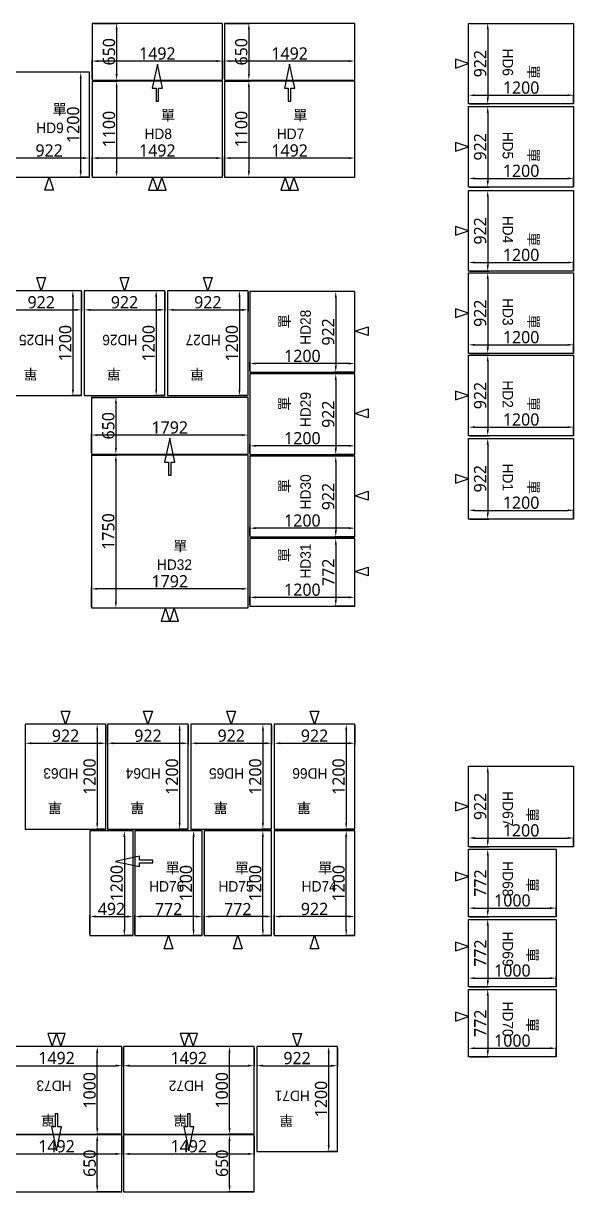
# Model space of a CAD drawing. Header units: millimetres. Extents: x 198 to 48339, y 383 to 29313.
# Drawn here: x 42050 to 48339, y 15943 to 29313 of the extents above; entities that cross this region are included whole.
import ezdxf

# ---------------------------------------------------------------- set-up
doc = ezdxf.new("R2010")
doc.units = ezdxf.units.MM
for name, color, linetype in [('動線', 6, 'Continuous'), ('單層倉', 5, 'Continuous'), ('文字', 7, 'Continuous'), ('標註', 252, 'Continuous'), ('編號', 7, 'Continuous')]:
    doc.layers.add(name, color=color, linetype=linetype)
doc.styles.add('新細明體', font='PMingLiU.ttf')
doc.styles.add('黑體', font='Microsoft JhengHei.ttf')

msp = doc.modelspace()

# ---------------------------------------------------------------- linework, layer by layer
at = {"layer": '動線', "lineweight": -3}
for p, q in [((47139, 28852), (46989, 28902)), ((46989, 28902), (46989, 28802)), ((43581, 28847), (43522, 28572)), ((43639, 28572), (43581, 28847)), ((45093, 28847), (45034, 28572)), ((45151, 28572), (45093, 28847)), ((46989, 28802), (47139, 28852)), ((43522, 28572), (43566, 28572)), ((43566, 28572), (43566, 28422)), ((43596, 28422), (43596, 28572)), ((43596, 28572), (43639, 28572)), ((45034, 28572), (45078, 28572)), ((45078, 28572), (45078, 28422)), ((45108, 28422), (45108, 28572)), ((45108, 28572), (45151, 28572)), ((43566, 28422), (43596, 28422)), ((45078, 28422), (45108, 28422)), ((47139, 27900), (46989, 27950)), ((46989, 27950), (46989, 27850)), ((46989, 27850), (47139, 27900)), ((42294, 27403), (42344, 27553)), ((42294, 27403), (42344, 27553)), ((42344, 27553), (42394, 27403)), ((42344, 27553), (42394, 27403)), ((43531, 27553), (43481, 27403)), ((43581, 27403), (43531, 27553)), ((43631, 27553), (43581, 27403)), ((43681, 27403), (43631, 27553)), ((45043, 27553), (44993, 27403)), ((45093, 27403), (45043, 27553)), ((45143, 27553), (45093, 27403)), ((45193, 27403), (45143, 27553)), ((42394, 27403), (42294, 27403)), ((42394, 27403), (42294, 27403)), ((43481, 27403), (43581, 27403)), ((43581, 27403), (43681, 27403)), ((44993, 27403), (45093, 27403)), ((45093, 27403), (45193, 27403)), ((47139, 26938), (46989, 26988)), ((46989, 26988), (46989, 26888)), ((46989, 26888), (47139, 26938)), ((42254, 26253), (42204, 26403)), ((42204, 26403), (42304, 26403)), ((42254, 26253), (42204, 26403)), ((42204, 26403), (42304, 26403)), ((42304, 26403), (42254, 26253)), ((42304, 26403), (42254, 26253)), ((43206, 26253), (43156, 26403)), ((43156, 26403), (43256, 26403)), ((43206, 26253), (43156, 26403)), ((43156, 26403), (43256, 26403)), ((43256, 26403), (43206, 26253)), ((43256, 26403), (43206, 26253)), ((44158, 26253), (44108, 26403)), ((44108, 26403), (44208, 26403)), ((44158, 26253), (44108, 26403)), ((44108, 26403), (44208, 26403)), ((44208, 26403), (44158, 26253)), ((44208, 26403), (44158, 26253)), ((47139, 25996), (46989, 26046)), ((46989, 26046), (46989, 25946)), ((46989, 25946), (47139, 25996)), ((45839, 25792), (45989, 25842)), ((45839, 25792), (45989, 25842)), ((45989, 25842), (45989, 25742)), ((45989, 25842), (45989, 25742)), ((45989, 25742), (45839, 25792)), ((45989, 25742), (45839, 25792)), ((47139, 25054), (46989, 25104)), ((46989, 25104), (46989, 25004)), ((46989, 25004), (47139, 25054)), ((45839, 24850), (45989, 24900)), ((45839, 24850), (45989, 24900)), ((45989, 24900), (45989, 24800)), ((45989, 24900), (45989, 24800)), ((45989, 24800), (45839, 24850)), ((45989, 24800), (45839, 24850)), ((43723, 24567), (43664, 24292)), ((43781, 24292), (43723, 24567)), ((43664, 24292), (43708, 24292)), ((43708, 24292), (43708, 24142)), ((43738, 24142), (43738, 24292)), ((43738, 24292), (43781, 24292)), ((43708, 24142), (43738, 24142)), ((47139, 24102), (46989, 24152)), ((46989, 24152), (46989, 24052)), ((46989, 24052), (47139, 24102)), ((45839, 23908), (45989, 23958)), ((45839, 23908), (45989, 23958)), ((45989, 23958), (45989, 23858)), ((45989, 23958), (45989, 23858)), ((45989, 23858), (45839, 23908)), ((45989, 23858), (45839, 23908)), ((45839, 23041), (45989, 23091)), ((45839, 23041), (45989, 23091)), ((45989, 22991), (45839, 23041)), ((45989, 22991), (45839, 23041)), ((45989, 23091), (45989, 22991)), ((45989, 23091), (45989, 22991)), ((43673, 22623), (43623, 22473)), ((43723, 22473), (43673, 22623)), ((43773, 22623), (43723, 22473)), ((43823, 22473), (43773, 22623)), ((43623, 22473), (43723, 22473)), ((43723, 22473), (43823, 22473)), ((42532, 21293), (42482, 21443)), ((42482, 21443), (42582, 21443)), ((42532, 21293), (42482, 21443)), ((42482, 21443), (42582, 21443)), ((42582, 21443), (42532, 21293)), ((42582, 21443), (42532, 21293)), ((43474, 21293), (43424, 21443)), ((43424, 21443), (43524, 21443)), ((43474, 21293), (43424, 21443)), ((43424, 21443), (43524, 21443)), ((43524, 21443), (43474, 21293)), ((43524, 21443), (43474, 21293)), ((44426, 21293), (44376, 21443)), ((44376, 21443), (44476, 21443)), ((44426, 21293), (44376, 21443)), ((44376, 21443), (44476, 21443)), ((44476, 21443), (44426, 21293)), ((44476, 21443), (44426, 21293)), ((45378, 21293), (45328, 21443)), ((45328, 21443), (45428, 21443)), ((45378, 21293), (45328, 21443)), ((45328, 21443), (45428, 21443)), ((45428, 21443), (45378, 21293)), ((45428, 21443), (45378, 21293)), ((47139, 20352), (46989, 20402)), ((46989, 20402), (46989, 20302)), ((46989, 20302), (47139, 20352)), ((43378, 19782), (43103, 19723)), ((43103, 19723), (43378, 19665)), ((43378, 19738), (43378, 19782)), ((43528, 19738), (43378, 19738)), ((43378, 19708), (43528, 19708)), ((43378, 19665), (43378, 19708)), ((43528, 19708), (43528, 19738)), ((47139, 19550), (46989, 19600)), ((46989, 19600), (46989, 19500)), ((46989, 19500), (47139, 19550)), ((43659, 18723), (43709, 18873)), ((43659, 18723), (43709, 18873)), ((43709, 18873), (43759, 18723)), ((43709, 18873), (43759, 18723)), ((44451, 18723), (44501, 18873)), ((44451, 18723), (44501, 18873)), ((44501, 18873), (44551, 18723)), ((44501, 18873), (44551, 18723)), ((45328, 18723), (45378, 18873)), ((45328, 18723), (45378, 18873)), ((45378, 18873), (45428, 18723)), ((45378, 18873), (45428, 18723)), ((43759, 18723), (43659, 18723)), ((43759, 18723), (43659, 18723)), ((44551, 18723), (44451, 18723)), ((44551, 18723), (44451, 18723)), ((45428, 18723), (45328, 18723)), ((45428, 18723), (45328, 18723)), ((47139, 18748), (46989, 18798)), ((46989, 18798), (46989, 18698)), ((46989, 18698), (47139, 18748)), ((47139, 17946), (46989, 17996)), ((46989, 17996), (46989, 17896)), ((46989, 17896), (47139, 17946)), ((42429, 17753), (42329, 17753)), ((42329, 17753), (42379, 17603)), ((42379, 17603), (42429, 17753)), ((42529, 17753), (42429, 17753)), ((42429, 17753), (42479, 17603)), ((42479, 17603), (42529, 17753)), ((43941, 17753), (43841, 17753)), ((43841, 17753), (43891, 17603)), ((43891, 17603), (43941, 17753)), ((44041, 17753), (43941, 17753)), ((43941, 17753), (43991, 17603)), ((43991, 17603), (44041, 17753)), ((45178, 17603), (45128, 17753)), ((45128, 17753), (45228, 17753)), ((45178, 17603), (45128, 17753)), ((45128, 17753), (45228, 17753)), ((45228, 17753), (45178, 17603)), ((45228, 17753), (45178, 17603)), ((42444, 16835), (42414, 16835)), ((42414, 16835), (42414, 16685)), ((42444, 16685), (42444, 16835)), ((43956, 16835), (43926, 16835)), ((43926, 16835), (43926, 16685)), ((43956, 16685), (43956, 16835)), ((42414, 16685), (42370, 16685)), ((42370, 16685), (42429, 16410)), ((42429, 16410), (42487, 16685)), ((42487, 16685), (42444, 16685)), ((43926, 16685), (43882, 16685)), ((43882, 16685), (43941, 16410)), ((43941, 16410), (43999, 16685)), ((43999, 16685), (43956, 16685))]:
    msp.add_line(p, q, dxfattribs=at)
at = {"layer": '單層倉'}
for p, q in [((44327, 29313), (42835, 29313)), ((42835, 29313), (42835, 28663)), ((44327, 28663), (44327, 29313)), ((45839, 29313), (44347, 29313)), ((44347, 29313), (44347, 28663)), ((45839, 28663), (45839, 29313)), ((47139, 28391), (47139, 29313)), ((47139, 29313), (48339, 29313)), ((48339, 29313), (48339, 28391)), ((42805, 28753), (41883, 28753)), ((42805, 27553), (42805, 28753)), ((42835, 28663), (44327, 28663)), ((44327, 28653), (42835, 28653)), ((42835, 28653), (42835, 27553)), ((44327, 27553), (44327, 28653)), ((44347, 28663), (45839, 28663)), ((45839, 28653), (44347, 28653)), ((44347, 28653), (44347, 27553)), ((45839, 27553), (45839, 28653)), ((48339, 28391), (47139, 28391)), ((47139, 27439), (47139, 28361)), ((47139, 28361), (48339, 28361)), ((48339, 28361), (48339, 27439)), ((41883, 27553), (42805, 27553)), ((42835, 27553), (44327, 27553)), ((44347, 27553), (45839, 27553)), ((48339, 27439), (47139, 27439)), ((47139, 26477), (47139, 27399)), ((47139, 27399), (48339, 27399)), ((48339, 27399), (48339, 26477)), ((48339, 26477), (47139, 26477)), ((47139, 25535), (47139, 26457)), ((47139, 26457), (48339, 26457)), ((48339, 26457), (48339, 25535)), ((42715, 26253), (41793, 26253)), ((42715, 25053), (42715, 26253)), ((43667, 26253), (42745, 26253)), ((42745, 26253), (42745, 25053)), ((43667, 25053), (43667, 26253)), ((44619, 26253), (43697, 26253)), ((43697, 26253), (43697, 25053)), ((44619, 25053), (44619, 26253)), ((45839, 26243), (44639, 26243)), ((44639, 26243), (44639, 25321)), ((45839, 25321), (45839, 26243)), ((48339, 25535), (47139, 25535)), ((47139, 24593), (47139, 25515)), ((47139, 25515), (48339, 25515)), ((48339, 25515), (48339, 24593)), ((44639, 25321), (45839, 25321)), ((45839, 25301), (44639, 25301)), ((44639, 25301), (44639, 24379)), ((45839, 24379), (45839, 25301)), ((41793, 25053), (42715, 25053)), ((42745, 25053), (43667, 25053)), ((44619, 25033), (42827, 25033)), ((42827, 25033), (42827, 24383)), ((43697, 25053), (44619, 25053)), ((44619, 24383), (44619, 25033)), ((48339, 24593), (47139, 24593)), ((47139, 23641), (47139, 24563)), ((47139, 24563), (48339, 24563)), ((48339, 24563), (48339, 23641)), ((42827, 24383), (44619, 24383)), ((44619, 24373), (42827, 24373)), ((42827, 24373), (42827, 22623)), ((44619, 22623), (44619, 24373)), ((44639, 24379), (45839, 24379)), ((45839, 24359), (44639, 24359)), ((44639, 24359), (44639, 23437)), ((45839, 23437), (45839, 24359)), ((48339, 23641), (47139, 23641)), ((44639, 23437), (45839, 23437)), ((45839, 23417), (44639, 23417)), ((44639, 23417), (44639, 22645)), ((45839, 22645), (45839, 23417)), ((42827, 22623), (44619, 22623)), ((44639, 22645), (45839, 22645)), ((42993, 21293), (42071, 21293)), ((42071, 21293), (42071, 20093)), ((42993, 20093), (42993, 21293)), ((43935, 21293), (43013, 21293)), ((43013, 21293), (43013, 20093)), ((43935, 20093), (43935, 21293)), ((44887, 21293), (43965, 21293)), ((43965, 21293), (43965, 20093)), ((44887, 20093), (44887, 21293)), ((45839, 21293), (44917, 21293)), ((44917, 21293), (44917, 20093)), ((45839, 20093), (45839, 21293)), ((47139, 19891), (47139, 20813)), ((47139, 20813), (48339, 20813)), ((48339, 20813), (48339, 19891)), ((42071, 20093), (42993, 20093)), ((43303, 20073), (42811, 20073)), ((42811, 20073), (42811, 18873)), ((43013, 20093), (43935, 20093)), ((43303, 18873), (43303, 20073)), ((44095, 20073), (43323, 20073)), ((43323, 20073), (43323, 18873)), ((43965, 20093), (44887, 20093)), ((44095, 18873), (44095, 20073)), ((44887, 20073), (44115, 20073)), ((44115, 20073), (44115, 18873)), ((44887, 18873), (44887, 20073)), ((44917, 20093), (45839, 20093)), ((45839, 20073), (44917, 20073)), ((44917, 20073), (44917, 18873)), ((45839, 18873), (45839, 20073)), ((48339, 19891), (47139, 19891)), ((47139, 19089), (47139, 19861)), ((47139, 19861), (48139, 19861)), ((48139, 19861), (48139, 19089)), ((48139, 19089), (47139, 19089)), ((47139, 18287), (47139, 19059)), ((47139, 19059), (48139, 19059)), ((48139, 19059), (48139, 18287)), ((42811, 18873), (43303, 18873)), ((43323, 18873), (44095, 18873)), ((44115, 18873), (44887, 18873)), ((44917, 18873), (45839, 18873)), ((48139, 18287), (47139, 18287)), ((47139, 17485), (47139, 18257)), ((47139, 18257), (48139, 18257)), ((48139, 18257), (48139, 17485)), ((43175, 17603), (41683, 17603)), ((43175, 16603), (43175, 17603)), ((44687, 17603), (43195, 17603)), ((43195, 17603), (43195, 16603)), ((44687, 16603), (44687, 17603)), ((45639, 17603), (44717, 17603)), ((44717, 17603), (44717, 16403)), ((45639, 16403), (45639, 17603)), ((48139, 17485), (47139, 17485)), ((41683, 16603), (43175, 16603)), ((43175, 16593), (41683, 16593)), ((43175, 15943), (43175, 16593)), ((43195, 16603), (44687, 16603)), ((44687, 16593), (43195, 16593)), ((43195, 16593), (43195, 15943)), ((44687, 15943), (44687, 16593)), ((44717, 16403), (45639, 16403)), ((41683, 15943), (43175, 15943)), ((43195, 15943), (44687, 15943))]:
    msp.add_line(p, q, dxfattribs=at)
at = {"layer": '標註', "color": 251}
for p, q in [((42849, 29313), (43129, 29313)), ((44361, 29313), (44641, 29313)), ((47153, 29313), (47371, 29313)), ((43115, 29243), (43115, 28733)), ((44627, 29243), (44627, 28733)), ((47357, 29243), (47357, 28461)), ((42835, 28677), (42835, 28896)), ((44257, 28882), (42905, 28882)), ((44327, 28677), (44327, 28896)), ((44347, 28677), (44347, 28896)), ((45769, 28882), (44417, 28882)), ((45839, 28677), (45839, 28896)), ((42791, 28753), (42692, 28753)), ((42706, 27623), (42706, 28683)), ((42849, 28663), (43129, 28663)), ((42849, 28653), (43129, 28653)), ((44361, 28663), (44641, 28663)), ((44361, 28653), (44641, 28653)), ((43115, 28583), (43115, 27623)), ((44627, 28583), (44627, 27623)), ((47139, 28405), (47139, 28504)), ((47209, 28490), (48269, 28490)), ((48339, 28405), (48339, 28504)), ((47153, 28391), (47371, 28391)), ((47153, 28361), (47371, 28361)), ((47357, 28291), (47357, 27509)), ((42735, 27772), (41953, 27772)), ((42735, 27772), (41953, 27772)), ((42805, 27567), (42805, 27786)), ((42805, 27567), (42805, 27786)), ((42835, 27567), (42835, 27786)), ((44257, 27772), (42905, 27772)), ((44327, 27567), (44327, 27786)), ((44347, 27567), (44347, 27786)), ((45769, 27772), (44417, 27772)), ((45839, 27567), (45839, 27786)), ((42791, 27553), (42692, 27553)), ((42849, 27553), (43129, 27553)), ((44361, 27553), (44641, 27553)), ((47139, 27453), (47139, 27552)), ((48339, 27453), (48339, 27552)), ((47153, 27439), (47371, 27439)), ((47209, 27538), (48269, 27538)), ((47153, 27399), (47371, 27399)), ((47357, 27329), (47357, 26547)), ((47139, 26491), (47139, 26590)), ((47153, 26477), (47371, 26477)), ((47209, 26576), (48269, 26576)), ((48339, 26491), (48339, 26590)), ((47153, 26457), (47371, 26457)), ((47357, 26387), (47357, 25605)), ((42701, 26253), (42602, 26253)), ((42701, 26253), (42602, 26253)), ((42715, 26239), (42715, 26021)), ((42715, 26239), (42715, 26021)), ((42745, 26239), (42745, 26021)), ((42745, 26239), (42745, 26021)), ((43653, 26253), (43554, 26253)), ((43653, 26253), (43554, 26253)), ((43667, 26239), (43667, 26021)), ((43667, 26239), (43667, 26021)), ((43697, 26239), (43697, 26021)), ((43697, 26239), (43697, 26021)), ((44605, 26253), (44506, 26253)), ((44605, 26253), (44506, 26253)), ((44619, 26239), (44619, 26021)), ((44619, 26239), (44619, 26021)), ((45825, 26243), (45606, 26243)), ((45825, 26243), (45606, 26243)), ((42616, 26183), (42616, 25123)), ((42616, 26183), (42616, 25123)), ((43568, 26183), (43568, 25123)), ((43568, 26183), (43568, 25123)), ((44520, 26183), (44520, 25123)), ((44520, 26183), (44520, 25123)), ((45620, 26173), (45620, 25391)), ((45620, 26173), (45620, 25391)), ((41863, 26035), (42645, 26035)), ((41863, 26035), (42645, 26035)), ((42815, 26035), (43597, 26035)), ((42815, 26035), (43597, 26035)), ((43767, 26035), (44549, 26035)), ((43767, 26035), (44549, 26035)), ((47139, 25549), (47139, 25648)), ((47209, 25634), (48269, 25634)), ((48339, 25549), (48339, 25648)), ((44639, 25335), (44639, 25434)), ((44639, 25335), (44639, 25434)), ((45769, 25420), (44709, 25420)), ((45769, 25420), (44709, 25420)), ((45839, 25335), (45839, 25434)), ((45839, 25335), (45839, 25434)), ((47153, 25535), (47371, 25535)), ((47153, 25515), (47371, 25515)), ((47357, 25445), (47357, 24663)), ((45825, 25321), (45606, 25321)), ((45825, 25321), (45606, 25321)), ((45825, 25301), (45606, 25301)), ((45825, 25301), (45606, 25301)), ((45620, 25231), (45620, 24449)), ((45620, 25231), (45620, 24449)), ((42701, 25053), (42602, 25053)), ((42701, 25053), (42602, 25053)), ((42841, 25033), (43121, 25033)), ((43653, 25053), (43554, 25053)), ((43653, 25053), (43554, 25053)), ((44605, 25053), (44506, 25053)), ((44605, 25053), (44506, 25053)), ((43107, 24963), (43107, 24453)), ((42827, 24397), (42827, 24616)), ((44549, 24602), (42897, 24602)), ((44619, 24397), (44619, 24616)), ((47139, 24607), (47139, 24706)), ((47209, 24692), (48269, 24692)), ((48339, 24607), (48339, 24706)), ((44639, 24393), (44639, 24492)), ((44639, 24393), (44639, 24492)), ((45769, 24478), (44709, 24478)), ((45769, 24478), (44709, 24478)), ((45839, 24393), (45839, 24492)), ((45839, 24393), (45839, 24492)), ((47153, 24593), (47371, 24593)), ((47153, 24563), (47371, 24563)), ((47357, 24493), (47357, 23711)), ((42841, 24383), (43121, 24383)), ((42841, 24373), (43121, 24373)), ((45825, 24379), (45606, 24379)), ((45825, 24379), (45606, 24379)), ((45825, 24359), (45606, 24359)), ((45825, 24359), (45606, 24359)), ((43107, 24303), (43107, 22693)), ((45620, 24289), (45620, 23507)), ((45620, 24289), (45620, 23507)), ((47139, 23655), (47139, 23754)), ((47209, 23740), (48269, 23740)), ((48339, 23655), (48339, 23754)), ((44639, 23451), (44639, 23550)), ((44639, 23451), (44639, 23550)), ((45769, 23536), (44709, 23536)), ((45769, 23536), (44709, 23536)), ((45839, 23451), (45839, 23550)), ((45839, 23451), (45839, 23550)), ((47153, 23641), (47371, 23641)), ((45825, 23437), (45606, 23437)), ((45825, 23437), (45606, 23437)), ((45825, 23417), (45606, 23417)), ((45825, 23417), (45606, 23417)), ((45620, 23347), (45620, 22715)), ((45620, 23347), (45620, 22715)), ((42827, 22637), (42827, 22856)), ((44549, 22842), (42897, 22842)), ((44619, 22637), (44619, 22856)), ((44639, 22659), (44639, 22758)), ((44639, 22659), (44639, 22758)), ((45769, 22744), (44709, 22744)), ((45769, 22744), (44709, 22744)), ((45839, 22659), (45839, 22758)), ((45839, 22659), (45839, 22758)), ((42841, 22623), (43121, 22623)), ((45825, 22645), (45606, 22645)), ((45825, 22645), (45606, 22645)), ((42071, 21279), (42071, 21061)), ((42071, 21279), (42071, 21061)), ((42979, 21293), (42880, 21293)), ((42979, 21293), (42880, 21293)), ((42993, 21279), (42993, 21061)), ((42993, 21279), (42993, 21061)), ((43013, 21279), (43013, 21061)), ((43013, 21279), (43013, 21061)), ((43921, 21293), (43822, 21293)), ((43921, 21293), (43822, 21293)), ((43935, 21279), (43935, 21061)), ((43935, 21279), (43935, 21061)), ((43965, 21279), (43965, 21061)), ((43965, 21279), (43965, 21061)), ((44873, 21293), (44774, 21293)), ((44873, 21293), (44774, 21293)), ((44887, 21279), (44887, 21061)), ((44887, 21279), (44887, 21061)), ((44917, 21279), (44917, 21061)), ((44917, 21279), (44917, 21061)), ((45825, 21293), (45726, 21293)), ((45825, 21293), (45726, 21293)), ((45839, 21279), (45839, 21061)), ((45839, 21279), (45839, 21061)), ((42894, 21223), (42894, 20163)), ((42894, 21223), (42894, 20163)), ((43836, 21223), (43836, 20163)), ((43836, 21223), (43836, 20163)), ((44788, 21223), (44788, 20163)), ((44788, 21223), (44788, 20163)), ((45740, 21223), (45740, 20163)), ((45740, 21223), (45740, 20163)), ((42141, 21075), (42923, 21075)), ((42141, 21075), (42923, 21075)), ((43083, 21075), (43865, 21075)), ((43083, 21075), (43865, 21075)), ((44035, 21075), (44817, 21075)), ((44035, 21075), (44817, 21075)), ((44987, 21075), (45769, 21075)), ((44987, 21075), (45769, 21075)), ((47153, 20813), (47371, 20813)), ((47357, 20743), (47357, 19961)), ((42979, 20093), (42880, 20093)), ((42979, 20093), (42880, 20093)), ((43289, 20073), (43190, 20073)), ((43921, 20093), (43822, 20093)), ((43921, 20093), (43822, 20093)), ((44081, 20073), (43982, 20073)), ((44873, 20093), (44774, 20093)), ((44873, 20093), (44774, 20093)), ((44873, 20073), (44774, 20073)), ((45825, 20093), (45726, 20093)), ((45825, 20093), (45726, 20093)), ((45825, 20073), (45726, 20073)), ((43204, 20003), (43204, 18943)), ((43996, 18943), (43996, 20003)), ((44788, 18943), (44788, 20003)), ((45740, 18943), (45740, 20003)), ((47139, 19905), (47139, 20004)), ((47209, 19990), (48269, 19990)), ((48339, 19905), (48339, 20004)), ((47153, 19891), (47371, 19891)), ((47153, 19861), (47371, 19861)), ((47357, 19791), (47357, 19159)), ((47139, 19103), (47139, 19202)), ((47209, 19188), (48069, 19188)), ((48139, 19103), (48139, 19202)), ((42811, 18887), (42811, 19106)), ((42881, 19092), (43233, 19092)), ((43303, 18887), (43303, 19106)), ((43323, 18887), (43323, 19106)), ((43323, 18887), (43323, 19106)), ((44025, 19092), (43393, 19092)), ((44025, 19092), (43393, 19092)), ((44095, 18887), (44095, 19106)), ((44095, 18887), (44095, 19106)), ((44115, 18887), (44115, 19106)), ((44115, 18887), (44115, 19106)), ((44817, 19092), (44185, 19092)), ((44817, 19092), (44185, 19092)), ((44887, 18887), (44887, 19106)), ((44887, 18887), (44887, 19106)), ((44917, 18887), (44917, 19106)), ((44917, 18887), (44917, 19106)), ((45769, 19092), (44987, 19092)), ((45769, 19092), (44987, 19092)), ((45839, 18887), (45839, 19106)), ((45839, 18887), (45839, 19106)), ((47153, 19089), (47371, 19089)), ((47153, 19059), (47371, 19059)), ((47357, 18989), (47357, 18357)), ((43289, 18873), (43190, 18873)), ((44081, 18873), (43982, 18873)), ((44873, 18873), (44774, 18873)), ((45825, 18873), (45726, 18873)), ((47139, 18301), (47139, 18400)), ((47209, 18386), (48069, 18386)), ((48139, 18301), (48139, 18400)), ((47153, 18287), (47371, 18287)), ((47153, 18257), (47371, 18257)), ((47357, 18187), (47357, 17555)), ((43161, 17603), (42880, 17603)), ((42894, 16673), (42894, 17533)), ((43175, 17589), (43175, 17371)), ((43195, 17589), (43195, 17371)), ((44673, 17603), (44392, 17603)), ((44406, 16673), (44406, 17533)), ((44687, 17589), (44687, 17371)), ((44717, 17589), (44717, 17371)), ((44717, 17589), (44717, 17371)), ((45625, 17603), (45525, 17603)), ((45625, 17603), (45525, 17603)), ((45539, 17533), (45539, 16473)), ((45539, 17533), (45539, 16473)), ((45639, 17589), (45639, 17371)), ((45639, 17589), (45639, 17371)), ((47139, 17499), (47139, 17598)), ((47209, 17584), (48069, 17584)), ((48139, 17499), (48139, 17598)), ((41753, 17385), (43105, 17385)), ((43265, 17385), (44617, 17385)), ((44787, 17385), (45569, 17385)), ((44787, 17385), (45569, 17385)), ((47153, 17485), (47371, 17485)), ((43161, 16603), (42880, 16603)), ((43161, 16593), (42880, 16593)), ((43175, 16579), (43175, 16361)), ((43195, 16579), (43195, 16361)), ((44673, 16603), (44392, 16603)), ((44673, 16593), (44392, 16593)), ((44687, 16579), (44687, 16361)), ((42894, 16013), (42894, 16523)), ((44406, 16013), (44406, 16523)), ((41753, 16375), (43105, 16375)), ((43265, 16375), (44617, 16375)), ((45625, 16403), (45525, 16403)), ((45625, 16403), (45525, 16403)), ((43161, 15943), (42880, 15943)), ((44673, 15943), (44392, 15943))]:
    msp.add_line(p, q, dxfattribs=at)
for points in [[(43104, 29243), (43127, 29243), (43115, 29313)], [(44616, 29243), (44639, 29243), (44627, 29313)], [(47346, 29243), (47369, 29243), (47357, 29313)], [(42905, 28893), (42905, 28870), (42835, 28882)], [(44257, 28893), (44257, 28870), (44327, 28882)], [(44417, 28893), (44417, 28870), (44347, 28882)], [(45769, 28893), (45769, 28870), (45839, 28882)], [(42694, 28683), (42717, 28683), (42706, 28753)], [(43104, 28733), (43127, 28733), (43115, 28663)], [(43104, 28583), (43127, 28583), (43115, 28653)], [(44616, 28733), (44639, 28733), (44627, 28663)], [(44616, 28583), (44639, 28583), (44627, 28653)], [(47209, 28502), (47209, 28479), (47139, 28490)], [(48269, 28502), (48269, 28479), (48339, 28490)], [(47346, 28461), (47369, 28461), (47357, 28391)], [(47346, 28291), (47369, 28291), (47357, 28361)], [(42735, 27783), (42735, 27760), (42805, 27772)], [(42735, 27783), (42735, 27760), (42805, 27772)], [(42905, 27783), (42905, 27760), (42835, 27772)], [(44257, 27783), (44257, 27760), (44327, 27772)], [(44417, 27783), (44417, 27760), (44347, 27772)], [(45769, 27783), (45769, 27760), (45839, 27772)], [(42694, 27623), (42717, 27623), (42706, 27553)], [(43104, 27623), (43127, 27623), (43115, 27553)], [(44616, 27623), (44639, 27623), (44627, 27553)], [(47209, 27550), (47209, 27527), (47139, 27538)], [(48269, 27550), (48269, 27527), (48339, 27538)], [(47346, 27509), (47369, 27509), (47357, 27439)], [(47346, 27329), (47369, 27329), (47357, 27399)], [(47209, 26588), (47209, 26565), (47139, 26576)], [(47346, 26547), (47369, 26547), (47357, 26477)], [(48269, 26588), (48269, 26565), (48339, 26576)], [(47346, 26387), (47369, 26387), (47357, 26457)], [(42604, 26183), (42627, 26183), (42616, 26253)], [(42604, 26183), (42627, 26183), (42616, 26253)], [(43556, 26183), (43579, 26183), (43568, 26253)], [(43556, 26183), (43579, 26183), (43568, 26253)], [(44508, 26183), (44531, 26183), (44520, 26253)], [(44508, 26183), (44531, 26183), (44520, 26253)], [(45609, 26173), (45632, 26173), (45620, 26243)], [(45609, 26173), (45632, 26173), (45620, 26243)], [(42645, 26046), (42645, 26023), (42715, 26035)], [(42645, 26046), (42645, 26023), (42715, 26035)], [(42815, 26046), (42815, 26023), (42745, 26035)], [(42815, 26046), (42815, 26023), (42745, 26035)], [(43597, 26046), (43597, 26023), (43667, 26035)], [(43597, 26046), (43597, 26023), (43667, 26035)], [(43767, 26046), (43767, 26023), (43697, 26035)], [(43767, 26046), (43767, 26023), (43697, 26035)], [(44549, 26046), (44549, 26023), (44619, 26035)], [(44549, 26046), (44549, 26023), (44619, 26035)], [(47209, 25646), (47209, 25623), (47139, 25634)], [(47346, 25605), (47369, 25605), (47357, 25535)], [(48269, 25646), (48269, 25623), (48339, 25634)], [(44709, 25432), (44709, 25409), (44639, 25420)], [(44709, 25432), (44709, 25409), (44639, 25420)], [(45769, 25432), (45769, 25409), (45839, 25420)], [(45769, 25432), (45769, 25409), (45839, 25420)], [(47346, 25445), (47369, 25445), (47357, 25515)], [(45609, 25391), (45632, 25391), (45620, 25321)], [(45609, 25391), (45632, 25391), (45620, 25321)], [(45609, 25231), (45632, 25231), (45620, 25301)], [(45609, 25231), (45632, 25231), (45620, 25301)], [(42604, 25123), (42627, 25123), (42616, 25053)], [(42604, 25123), (42627, 25123), (42616, 25053)], [(43096, 24963), (43119, 24963), (43107, 25033)], [(43556, 25123), (43579, 25123), (43568, 25053)], [(43556, 25123), (43579, 25123), (43568, 25053)], [(44508, 25123), (44531, 25123), (44520, 25053)], [(44508, 25123), (44531, 25123), (44520, 25053)], [(42897, 24613), (42897, 24590), (42827, 24602)], [(44549, 24613), (44549, 24590), (44619, 24602)], [(47209, 24704), (47209, 24681), (47139, 24692)], [(47346, 24663), (47369, 24663), (47357, 24593)], [(48269, 24704), (48269, 24681), (48339, 24692)], [(44709, 24490), (44709, 24467), (44639, 24478)], [(44709, 24490), (44709, 24467), (44639, 24478)], [(45769, 24490), (45769, 24467), (45839, 24478)], [(45769, 24490), (45769, 24467), (45839, 24478)], [(47346, 24493), (47369, 24493), (47357, 24563)], [(43096, 24453), (43119, 24453), (43107, 24383)], [(43096, 24303), (43119, 24303), (43107, 24373)], [(45609, 24449), (45632, 24449), (45620, 24379)], [(45609, 24449), (45632, 24449), (45620, 24379)], [(45609, 24289), (45632, 24289), (45620, 24359)], [(45609, 24289), (45632, 24289), (45620, 24359)], [(47209, 23752), (47209, 23729), (47139, 23740)], [(47346, 23711), (47369, 23711), (47357, 23641)], [(48269, 23752), (48269, 23729), (48339, 23740)], [(44709, 23548), (44709, 23525), (44639, 23536)], [(44709, 23548), (44709, 23525), (44639, 23536)], [(45769, 23548), (45769, 23525), (45839, 23536)], [(45769, 23548), (45769, 23525), (45839, 23536)], [(45609, 23507), (45632, 23507), (45620, 23437)], [(45609, 23507), (45632, 23507), (45620, 23437)], [(45609, 23347), (45632, 23347), (45620, 23417)], [(45609, 23347), (45632, 23347), (45620, 23417)], [(42897, 22853), (42897, 22830), (42827, 22842)], [(44549, 22853), (44549, 22830), (44619, 22842)], [(44709, 22756), (44709, 22733), (44639, 22744)], [(44709, 22756), (44709, 22733), (44639, 22744)], [(45769, 22756), (45769, 22733), (45839, 22744)], [(45769, 22756), (45769, 22733), (45839, 22744)], [(43096, 22693), (43119, 22693), (43107, 22623)], [(45609, 22715), (45632, 22715), (45620, 22645)], [(45609, 22715), (45632, 22715), (45620, 22645)], [(42882, 21223), (42905, 21223), (42894, 21293)], [(42882, 21223), (42905, 21223), (42894, 21293)], [(43824, 21223), (43847, 21223), (43836, 21293)], [(43824, 21223), (43847, 21223), (43836, 21293)], [(44776, 21223), (44799, 21223), (44788, 21293)], [(44776, 21223), (44799, 21223), (44788, 21293)], [(45728, 21223), (45751, 21223), (45740, 21293)], [(45728, 21223), (45751, 21223), (45740, 21293)], [(42141, 21086), (42141, 21063), (42071, 21075)], [(42141, 21086), (42141, 21063), (42071, 21075)], [(42923, 21086), (42923, 21063), (42993, 21075)], [(42923, 21086), (42923, 21063), (42993, 21075)], [(43083, 21086), (43083, 21063), (43013, 21075)], [(43083, 21086), (43083, 21063), (43013, 21075)], [(43865, 21086), (43865, 21063), (43935, 21075)], [(43865, 21086), (43865, 21063), (43935, 21075)], [(44035, 21086), (44035, 21063), (43965, 21075)], [(44035, 21086), (44035, 21063), (43965, 21075)], [(44817, 21086), (44817, 21063), (44887, 21075)], [(44817, 21086), (44817, 21063), (44887, 21075)], [(44987, 21086), (44987, 21063), (44917, 21075)], [(44987, 21086), (44987, 21063), (44917, 21075)], [(45769, 21086), (45769, 21063), (45839, 21075)], [(45769, 21086), (45769, 21063), (45839, 21075)], [(47346, 20743), (47369, 20743), (47357, 20813)], [(42882, 20163), (42905, 20163), (42894, 20093)], [(42882, 20163), (42905, 20163), (42894, 20093)], [(43192, 20003), (43215, 20003), (43204, 20073)], [(43824, 20163), (43847, 20163), (43836, 20093)], [(43824, 20163), (43847, 20163), (43836, 20093)], [(43984, 20003), (44007, 20003), (43996, 20073)], [(44776, 20163), (44799, 20163), (44788, 20093)], [(44776, 20163), (44799, 20163), (44788, 20093)], [(44776, 20003), (44799, 20003), (44788, 20073)], [(45728, 20163), (45751, 20163), (45740, 20093)], [(45728, 20163), (45751, 20163), (45740, 20093)], [(45728, 20003), (45751, 20003), (45740, 20073)], [(47209, 20002), (47209, 19979), (47139, 19990)], [(47346, 19961), (47369, 19961), (47357, 19891)], [(48269, 20002), (48269, 19979), (48339, 19990)], [(47346, 19791), (47369, 19791), (47357, 19861)], [(47209, 19200), (47209, 19177), (47139, 19188)], [(47346, 19159), (47369, 19159), (47357, 19089)], [(48069, 19200), (48069, 19177), (48139, 19188)], [(42881, 19104), (42881, 19080), (42811, 19092)], [(43233, 19104), (43233, 19080), (43303, 19092)], [(43393, 19104), (43393, 19080), (43323, 19092)], [(43393, 19104), (43393, 19080), (43323, 19092)], [(44025, 19104), (44025, 19080), (44095, 19092)], [(44025, 19104), (44025, 19080), (44095, 19092)], [(44185, 19104), (44185, 19080), (44115, 19092)], [(44185, 19104), (44185, 19080), (44115, 19092)], [(44817, 19104), (44817, 19080), (44887, 19092)], [(44817, 19104), (44817, 19080), (44887, 19092)], [(44987, 19104), (44987, 19080), (44917, 19092)], [(44987, 19104), (44987, 19080), (44917, 19092)], [(45769, 19104), (45769, 19080), (45839, 19092)], [(45769, 19104), (45769, 19080), (45839, 19092)], [(47346, 18989), (47369, 18989), (47357, 19059)], [(43192, 18943), (43215, 18943), (43204, 18873)], [(43984, 18943), (44007, 18943), (43996, 18873)], [(44776, 18943), (44799, 18943), (44788, 18873)], [(45728, 18943), (45751, 18943), (45740, 18873)], [(47209, 18398), (47209, 18375), (47139, 18386)], [(47346, 18357), (47369, 18357), (47357, 18287)], [(48069, 18398), (48069, 18375), (48139, 18386)], [(47346, 18187), (47369, 18187), (47357, 18257)], [(42882, 17533), (42906, 17533), (42894, 17603)], [(44394, 17533), (44418, 17533), (44406, 17603)], [(45528, 17533), (45551, 17533), (45539, 17603)], [(45528, 17533), (45551, 17533), (45539, 17603)], [(47209, 17596), (47209, 17573), (47139, 17584)], [(47346, 17555), (47369, 17555), (47357, 17485)], [(48069, 17596), (48069, 17573), (48139, 17584)], [(43105, 17397), (43105, 17373), (43175, 17385)], [(43265, 17397), (43265, 17373), (43195, 17385)], [(44617, 17397), (44617, 17373), (44687, 17385)], [(44787, 17397), (44787, 17373), (44717, 17385)], [(44787, 17397), (44787, 17373), (44717, 17385)], [(45569, 17397), (45569, 17373), (45639, 17385)], [(45569, 17397), (45569, 17373), (45639, 17385)], [(42882, 16673), (42906, 16673), (42894, 16603)], [(42882, 16523), (42906, 16523), (42894, 16593)], [(44394, 16673), (44418, 16673), (44406, 16603)], [(44394, 16523), (44418, 16523), (44406, 16593)], [(45528, 16473), (45551, 16473), (45539, 16403)], [(45528, 16473), (45551, 16473), (45539, 16403)], [(43105, 16387), (43105, 16363), (43175, 16375)], [(43265, 16387), (43265, 16363), (43195, 16375)], [(44617, 16387), (44617, 16363), (44687, 16375)], [(42882, 16013), (42906, 16013), (42894, 15943)], [(44394, 16013), (44418, 16013), (44406, 15943)]]:
    msp.add_solid(points, dxfattribs=at)

# ---------------------------------------------------------------- texts
at = {"layer": '文字', "color": 3, "style": '新細明體'}
for rotation, p in [(270, (47821, 28838)), (360, (42383, 28269)), (360, (43620, 28201)), (360, (45132, 28201)), (270, (47821, 27886)), (270, (47821, 26924)), (90, (45094, 25822)), (270, (47821, 25982)), (180, (42214, 25358)), (180, (43166, 25358)), (180, (44118, 25358)), (90, (45094, 24880)), (270, (47821, 25040)), (90, (45094, 23938)), (270, (47821, 24088)), (360, (43762, 23271)), (90, (45094, 23146)), (180, (42492, 20398)), (180, (43434, 20398)), (180, (44386, 20398)), (180, (45338, 20398)), (270, (47807, 20338)), (360, (43673, 19589)), (360, (44465, 19589)), (360, (45417, 19589)), (270, (47807, 19536)), (270, (47807, 18734)), (270, (47807, 17932)), (180, (42415, 16823)), (180, (43927, 16823)), (180, (45138, 16817))]:
    msp.add_text('單', height=120, rotation=rotation, dxfattribs=at).set_placement(p)
at = {"layer": '標註', "color": 251, "char_height": 140, "attachment_point": 5, "rotation": 90, "style": '黑體'}
for s, insert in [('650', (43029, 28988)), ('650', (44541, 28988)), ('1200', (42619, 28153)), ('1100', (43029, 28103)), ('1100', (44541, 28103)), ('1200', (42529, 25653)), ('1200', (42529, 25653)), ('1200', (43481, 25653)), ('1200', (43481, 25653)), ('1200', (44433, 25653)), ('1200', (44433, 25653)), ('922', (45534, 25782)), ('922', (45534, 24840)), ('650', (43021, 24708)), ('922', (45534, 23898)), ('1750', (43021, 23498)), ('772', (45535, 23031)), ('1200', (42807, 20693)), ('1200', (42807, 20693)), ('1200', (43749, 20693)), ('1200', (43749, 20693)), ('1200', (44701, 20693)), ('1200', (44701, 20693)), ('1200', (45653, 20693)), ('1200', (45653, 20693)), ('1200', (43117, 19473)), ('1200', (43909, 19473)), ('1200', (44701, 19473)), ('1200', (45653, 19473)), ('1000', (42807, 17103)), ('1000', (44319, 17103)), ('1200', (45453, 17003)), ('1200', (45453, 17003)), ('650', (42808, 16268)), ('650', (44320, 16268))]:
    msp.add_mtext(s, dxfattribs=dict(at, insert=insert))
at = {"layer": '標註', "color": 251, "char_height": 140, "attachment_point": 5, "style": '黑體'}
for s, insert in [('1492', (43581, 28968)), ('1492', (45093, 28968)), ('1200', (47739, 28577)), ('922', (42344, 27858)), ('1200', (47739, 27625)), ('1200', (47739, 26663)), ('1200', (47739, 25721)), ('1200', (45239, 25507)), ('1200', (45239, 25507)), ('1792', (43723, 24688)), ('1200', (47739, 24779)), ('1200', (45239, 24565)), ('1200', (45239, 24565)), ('1200', (47739, 23827)), ('1200', (45239, 23623)), ('1200', (45239, 23623)), ('1200', (45239, 22831)), ('1200', (45239, 22831)), ('1200', (47739, 20077)), ('1000', (47639, 19275)), ('1000', (47639, 18473)), ('1000', (47639, 17671)), ('1492', (42429, 16462)), ('1492', (43941, 16462))]:
    msp.add_mtext(s, dxfattribs=dict(at, insert=insert))
at = {"layer": '標註', "color": 2, "char_height": 140, "attachment_point": 5, "rotation": 90, "style": '黑體'}
for s, insert in [('922', (47271, 28852)), ('922', (47271, 27900)), ('922', (47271, 26938)), ('922', (47271, 25996)), ('922', (45534, 25782)), ('922', (47271, 25054)), ('922', (45534, 24840)), ('922', (47271, 24102)), ('922', (45534, 23898)), ('772', (45535, 23031)), ('922', (47271, 20352)), ('772', (47272, 19475)), ('772', (47272, 18673)), ('772', (47272, 17871))]:
    msp.add_mtext(s, dxfattribs=dict(at, insert=insert))
at = {"layer": '標註', "color": 2, "char_height": 140, "attachment_point": 5, "style": '黑體'}
for s, insert in [('922', (42344, 27858)), ('1492', (43581, 27858)), ('1492', (45093, 27858)), ('922', (42254, 26121)), ('922', (42254, 26121)), ('922', (43206, 26121)), ('922', (43206, 26121)), ('922', (44158, 26121)), ('922', (44158, 26121)), ('1792', (43723, 22928)), ('922', (42532, 21161)), ('922', (42532, 21161)), ('922', (43474, 21161)), ('922', (43474, 21161)), ('922', (44426, 21161)), ('922', (44426, 21161)), ('922', (45378, 21161)), ('922', (45378, 21161)), ('492', (43057, 19178)), ('772', (43709, 19177)), ('772', (43709, 19177)), ('772', (44501, 19177)), ('772', (44501, 19177)), ('922', (45378, 19178)), ('922', (45378, 19178)), ('1492', (42429, 17472)), ('1492', (43941, 17472)), ('922', (45178, 17471)), ('922', (45178, 17471))]:
    msp.add_mtext(s, dxfattribs=dict(at, insert=insert))
at = {"layer": '編號', "color": 7, "style": '新細明體'}
for s, rotation, p in [('HD6', 270, (47527, 29025)), ('HD9', 360, (42197, 28057)), ('HD8', 360, (43434, 27989)), ('HD7', 360, (44946, 27989)), ('HD5', 270, (47527, 28073)), ('HD4', 270, (47527, 27111)), ('HD3', 270, (47527, 26169)), ('HD28', 90, (45335, 25635)), ('HD25', 180, (42401, 25749)), ('HD26', 180, (43353, 25749)), ('HD27', 180, (44305, 25749)), ('HD2', 270, (47527, 25227)), ('HD29', 90, (45335, 24693)), ('HD1', 270, (47527, 24275)), ('HD30', 90, (45335, 23751)), ('HD31', 90, (45335, 22959)), ('HD32', 360, (43576, 23059)), ('HD63', 180, (42679, 20789)), ('HD64', 180, (43621, 20789)), ('HD65', 180, (44573, 20789)), ('HD66', 180, (45525, 20789)), ('HD67', 270, (47527, 20525)), ('HD68', 270, (47527, 19723)), ('HD76', 360, (43487, 19377)), ('HD75', 360, (44279, 19377)), ('HD74', 360, (45231, 19377)), ('HD69', 270, (47527, 18921)), ('HD70', 270, (47527, 18119)), ('HD73', 180, (42601, 17215)), ('HD72', 180, (44113, 17215)), ('HD71', 180, (45324, 17100))]:
    msp.add_text(s, height=120, rotation=rotation, dxfattribs=at).set_placement(p)

doc.saveas('drawing.dxf')
